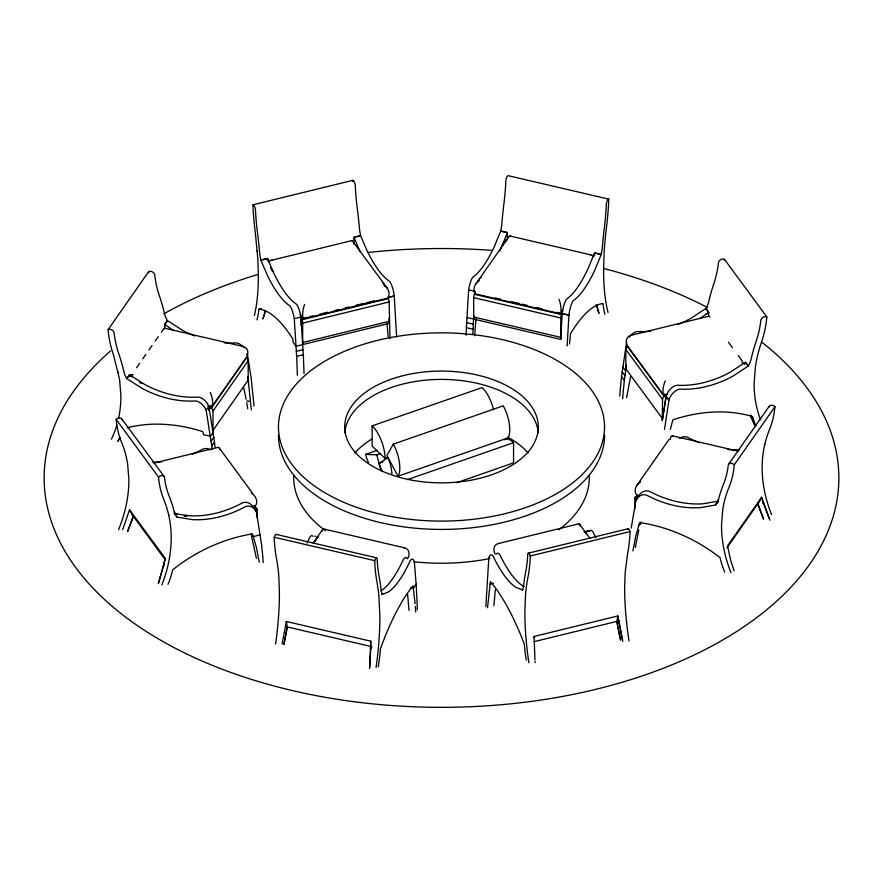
<?xml version="1.0" encoding="UTF-8"?>
<svg xmlns="http://www.w3.org/2000/svg" width="883" height="883" viewBox="0 0 883 883"><rect width="100%" height="100%" fill="white"/><g stroke="black" fill="none" stroke-linecap="round" stroke-linejoin="round"><path stroke-width="1.32" d="M622.791 641.433L617.813 615.948L534.083 636.466L534.955 659.733M369.635 667.592L370.75 646.069L369.591 668.574M370.573 648.873L370.717 641.179L286.379 621.511L282.13 643.972M370.739 648.674L370.717 641.179M387.516 457.427L384.933 458.332L384.977 456.39A24.967 10.53 70.8 0 0 374.249 428.001L372.14 425.871L482.063 387.571L484.171 389.69A24.967 10.53 70.8 0 1 493.597 409.701M466.069 335.253A635.307 194.315 -76.9 0 1 466.39 327.681L468.652 289.944A15.121 4.625 -76.9 0 1 470.782 281.28A8.852 2.704 -76.9 0 1 472.913 277.096A89.525 27.384 -76.9 0 0 494.546 246.125L500.705 231.103A23.731 7.263 -76.9 0 0 501.897 223.046A196.655 60.154 -76.9 0 1 503.796 204.812A117.958 36.082 -76.9 0 0 505.816 181.666L505.86 180.573A4.018 1.225 -76.9 0 1 508.266 175.695L608.762 199.139L608.718 200.331A123.013 37.627 -76.9 0 1 606.533 226.721A153.3 46.887 -76.9 0 0 604.104 253.002L603.597 269.315A153.3 46.887 -76.9 0 0 608.078 312.461M485.827 606.709L488.818 557.946A15.121 4.823 76.2 0 1 491.18 554.844A8.852 2.826 76.2 0 1 493.398 556.731A89.525 28.565 76.2 0 0 515.959 587.372L522.383 589.877A28.366 26.689 -83 0 1 522.924 589.667M640.274 523.453L640.241 524.171L640.539 523.222L640.043 523.652M522.383 589.877A23.731 7.572 76.2 0 0 523.63 585.208A196.655 62.737 76.2 0 1 525.606 572.372A117.958 37.627 76.2 0 0 527.703 554.977L527.758 554.005A4.018 1.28 76.2 0 1 530.275 556.003L530.23 557.085A123.013 39.249 76.2 0 1 527.946 577.239A153.3 48.907 76.2 0 0 525.418 596.621L524.888 611.489A153.3 48.907 76.2 0 0 528.862 662.791M627.625 529.204A4.018 1.28 76.2 0 1 630.043 531.555L629.998 532.637A123.013 39.249 76.2 0 1 627.714 552.791L625.186 572.173L624.656 587.04A153.3 48.907 76.2 0 0 629.016 640.959M472.869 334.293A635.307 194.315 -76.9 0 1 473.089 329.249L473.752 315.695L473.564 319.061M567.107 346.048L569.016 314.249A15.121 4.625 -76.9 0 1 571.279 304.723A8.852 2.704 -76.9 0 1 573.409 300.529A89.525 27.384 -76.9 0 0 595.043 269.569L601.202 254.536A23.731 7.263 -76.9 0 0 602.394 246.489A196.655 60.154 -76.9 0 1 604.281 228.244A117.958 36.082 -76.9 0 0 606.301 205.11L606.345 204.017A4.018 1.225 -76.9 0 1 608.762 199.139M556.864 312.284L568.917 315.099L567.758 314.878A28.377 9.227 6.8 0 1 563.288 313.829L562.217 313.542L560.661 339.381L466.864 317.505M664.457 393.895L668.917 399.955L668.332 399.315A28.377 12.936 18 0 1 666.444 396.754L666.091 396.114L664.314 396.555A3.102 2.329 -36.3 0 0 662.526 399.337L662.261 420.672L666.334 395.352A15.121 11.369 -36.3 0 1 671.886 387.681A8.852 6.656 -36.3 0 1 677.118 385.264A89.525 67.285 -36.3 0 0 730.285 372.185L745.407 362.24A28.366 0.563 52.4 0 0 748.232 366.081L733.111 376.026A89.525 67.285 -36.3 0 1 679.943 389.105A8.852 6.656 -36.3 0 0 674.711 391.522A15.121 11.369 -36.3 0 0 669.159 399.193L664.469 429.403M487.526 607.714L490.396 581.654A138.763 44.271 76.2 0 1 524.281 644.082A85.618 27.318 76.2 0 0 526.257 660.142M493.895 605.749L495.363 589.723M474.601 335.706L476.025 318.708M724.369 260.496L724.468 259.337A4.018 3.013 -36.3 0 0 718.53 262.218L718.42 263.277A117.958 88.653 -36.3 0 1 713.475 284.745A196.655 147.803 -36.3 0 0 708.817 301.412A23.731 17.837 -36.3 0 1 705.881 308.487L690.76 318.421A89.525 67.285 -36.3 0 1 677.647 324.569M724.468 259.337L766.819 316.931L766.72 318.09A123.013 92.45 -36.3 0 1 761.334 342.67A153.3 115.22 -36.3 0 0 755.384 366.953L754.137 382.847A153.3 115.22 -36.3 0 0 760.594 419.789M768.872 407.273L768.927 406.765A4.018 3.035 35 0 1 774.91 406.732L734.303 464.756L734.215 465.871A123.013 93.123 35 0 1 728.784 487.858A153.3 116.048 35 0 0 722.791 509.292L721.532 524.579A153.3 116.048 35 0 0 730.958 572.681M774.91 406.732L774.81 407.847A123.013 93.123 35 0 1 769.391 429.844C764.667 441.489 762.283 454.005 762.128 466.566A153.3 116.048 35 0 0 771.554 514.668M569.502 344.028L570.528 333.664A138.763 42.439 -76.9 0 1 603.023 303.564A85.618 26.192 -76.9 0 0 604.91 314.249M619.767 396.147A635.307 477.493 -36.3 0 1 621.544 376.688L626.566 342.35M622.67 398.774A635.307 477.493 -36.3 0 1 624.369 380.529L626.444 364.867M562.217 313.531L562.316 312.681A15.121 4.625 -76.9 0 1 564.579 303.156A8.852 2.704 -76.9 0 1 566.709 298.973A89.525 27.384 -76.9 0 0 588.343 268.013L594.502 252.98L601.202 254.536A28.366 10.132 20.2 0 0 594.502 252.98L594.502 255.717M631.213 528.089L635.948 500.131A15.121 11.446 35 0 1 641.533 495.131A8.852 6.7 35 0 1 646.809 495.22A89.525 67.781 35 0 0 700.351 507.659L715.583 504.988A28.366 15.806 73.9 0 1 718.298 501.114L703.056 503.796A89.525 67.781 35 0 1 649.513 491.356A8.852 6.7 35 0 0 644.237 491.268A15.121 11.446 35 0 0 638.652 496.268L638.398 496.908L636.61 496.489A3.102 2.34 35 0 0 634.811 498.42L634.811 508.763M475.352 291.511L474.403 294.26A3.102 0.949 -76.9 0 0 473.674 297.637L473.674 317.019L560.771 337.339L560.661 339.381L560.771 317.957A3.102 0.949 -76.9 0 1 561.5 314.569L562.217 313.542M626.025 367.538L625.561 370.75L622.736 366.909M626.588 397.692L630.561 376.655M158.576 582.747L164.26 562.846L158.344 583.663M662.261 420.672L666.091 396.114M632.879 550.937L635.661 536.5L639.678 522.57A138.763 105.044 35 0 1 720.098 557.659A85.618 64.812 35 0 0 724.777 572.14M635.296 547.416L638.795 530.153M122.671 529.612L129.547 509.811L165.088 558.155L163.763 565.341M163.653 565.473L165.088 558.155M322.129 531.014L322.45 529.888A9.79 2.859 77.5 0 1 324.006 529.083M283.918 644.369L287.251 626.941L286.379 621.511M284.006 644.182L287.251 626.941L371.886 646.687M670.329 429.359L672.868 419.844A138.763 104.293 -36.3 0 1 752.702 416.61A85.618 64.349 -36.3 0 0 755.903 425.948M129.547 509.811L133.355 516.367L127.693 531.478M264.337 314.591L265.463 310.408L263.112 318.377M208.664 410.452L210.982 405.562M263.94 315.893L262.847 319.006M133.355 516.367L127.417 531.566M764.523 445.054L764.744 444.436M622.438 639.866L618.685 620.617L619.16 623.111M533.608 637.537L534.083 636.466M393.321 444.138L386.92 455.529L398.001 476.235L507.924 437.935L508.597 436.886A24.967 10.53 70.8 0 0 505.032 409.315L503.244 405.827L393.321 444.138L395.109 447.615A24.967 10.53 70.8 0 1 398.663 475.186L398.001 476.235M119.282 439.381L120.121 437.902M763.453 518.873L757.769 503.818L761.632 497.228L762.537 500.407M118.399 440.827L118.841 440.098M175.099 513.465L174.602 514.392L177.03 514.005L189.415 515.771A89.525 67.285 -36.3 0 0 242.582 502.791A8.852 6.656 -36.3 0 1 247.814 502.648A15.121 11.369 -36.3 0 1 253.068 506.974L256.434 512.074L261.456 543.95A635.307 477.493 -36.3 0 1 263.233 562.537M381.754 594.27A28.72 27.163 82.1 0 1 382.295 594.469L388.454 591.908A89.525 27.384 -76.9 0 0 410.087 561.036A8.852 2.704 -76.9 0 1 412.218 559.127A15.121 4.625 -76.9 0 1 414.348 561.687L416.136 584.16L413.332 588.365L415.098 603.762M118.609 418.244A153.3 116.048 35 0 0 120.872 395.429L119.602 379.547L113.609 355.319A123.013 93.123 35 0 1 108.19 330.794L108.09 329.635L148.697 271.622A4.018 3.035 35 0 1 154.668 274.447L154.779 275.496A117.958 89.293 35 0 0 159.768 296.92A196.655 148.874 35 0 1 164.459 313.542A23.731 17.969 35 0 0 167.417 320.584L182.649 330.374A89.525 67.781 35 0 0 194.735 335.948M214.988 446.953A635.307 480.959 35 0 0 214.47 442.085L208.863 406.279A15.121 11.446 35 0 0 203.576 399.436A8.852 6.7 35 0 0 198.3 397.063A89.525 67.781 35 0 1 144.757 384.524L129.514 374.734L126.81 378.597L142.053 388.388A89.525 67.781 35 0 0 195.596 400.926A8.852 6.7 35 0 1 200.871 403.299A15.121 11.446 35 0 1 206.158 410.142L211.765 445.948A635.307 480.959 35 0 1 212.163 449.613M130.276 376.666L131.832 374.447M136.501 367.781L139.613 363.332M142.726 358.895L145.827 354.447M148.94 349.999L152.053 345.551M155.165 341.114L158.278 336.666M161.39 332.218L163.719 328.884M206.158 410.142L208.863 406.279M207.858 405.882L211.843 406.82L246.026 357.968A9.592 7.318 -33.5 0 0 247.77 353.222L247.759 352.979A9.238 7.042 -33.5 0 0 247.527 350.419L246.611 348.686A9.79 7.472 -33.5 0 0 242.494 346.346M247.77 377.427L248.189 380.087L213.002 430.363L213.002 410.981A3.102 2.34 35 0 0 211.203 408.222L246.39 357.935A3.102 2.34 35 0 1 248.189 360.706L248.189 380.087L251.346 409.833M213.002 410.981L248.189 360.706M211.192 441.07L213.896 437.206M211.765 445.948L214.47 442.085M502.306 245.286L506.003 240.01M502.019 245.938L506.588 239.889A3.642 1.115 -76.9 0 1 506.699 240.562M475.871 283.873L509.027 236.478A9.79 2.859 77.5 0 1 510.33 236.125M313.233 542.979L322.703 529.436M479.16 280.673A9.79 7.241 -39 0 0 475.22 284.878L474.281 287.163A9.238 6.832 -39 0 0 474.05 289.845L474.061 290.077A9.592 7.097 -39 0 0 475.738 293.984L560.352 313.73L562.67 310.408M636.908 485.352L669.071 439.414M634.811 498.42L637.151 495.065M637.725 497.869L635.694 500.782L636.025 500.076A28.377 18.223 21.1 0 1 637.835 497.493M638.773 525.308L641.146 521.93M728.563 464.348L769.17 406.335M718.298 501.114L715.583 504.988A23.731 17.969 35 0 0 718.541 499.314A196.655 148.874 35 0 1 723.232 484.888A117.958 89.293 35 0 0 728.221 465.794L728.332 464.789A4.018 3.035 35 0 1 734.303 464.756M726.974 547.824L759.965 500.683M707.901 312.946L708.398 312.494L699.888 318.542M705.97 314.436L708.707 312.328A28.72 0.563 52.4 0 1 705.881 308.487L708.707 312.328L708.707 316.434M382.03 470.992L379.017 463.343L388.067 457.703L389.513 461.522A24.967 10.53 70.8 0 1 391.853 473.641M380.981 590.793L381.754 590.341A89.525 27.384 -76.9 0 0 403.388 559.469A8.852 2.704 -76.9 0 1 405.518 557.57A15.121 4.625 -76.9 0 1 406.986 558.509M129.216 375.882L130.441 375.43L129.216 375.761L129.216 375.165M488.718 558.509L489.778 558.144M368.553 462.78A24.967 10.53 70.8 0 1 366.257 456.688L365.661 454.37L377.306 450.319M365.661 454.37L376.743 454.866L380.628 453.509M379.017 463.343L382.902 461.997M407.505 479.612L513.553 442.659L513.553 462.88L456.654 482.714M127.229 427.825L128.918 427.35A138.763 105.044 35 0 1 164.724 424.359L172.251 424.999A138.763 105.044 35 0 1 202.726 431.599L203.62 434.767L210.562 436.191L213.267 432.317L212.803 429.105M260.264 534.756L253.377 536.643L251.258 533.762M129.216 375.761L130.441 375.43M254.37 315.452A153.3 48.907 76.2 0 0 258.344 274.944L257.814 258.631L255.286 232.372A123.013 39.249 76.2 0 1 253.002 206.004L252.957 204.812L352.725 180.364A4.018 1.28 76.2 0 1 355.242 185.22L355.297 186.313A117.958 37.627 76.2 0 0 357.394 209.437A196.655 62.737 76.2 0 1 359.37 227.648A23.731 7.572 76.2 0 0 360.617 235.695L367.041 250.662A89.525 28.565 76.2 0 0 389.602 281.401A8.852 2.826 76.2 0 1 391.82 285.562A15.121 4.823 76.2 0 1 394.182 295.065L396.633 336.975M304.017 373.553A635.307 202.682 76.2 0 0 303.299 354.745L300.937 317.03A15.121 4.823 76.2 0 0 298.708 308.388A8.852 2.826 76.2 0 0 296.489 304.216A89.525 28.565 76.2 0 1 273.918 273.476L267.494 258.509L260.849 260.143A23.731 7.572 76.2 0 1 259.602 252.097A196.655 62.737 76.2 0 0 257.626 233.885A117.958 37.627 76.2 0 1 255.518 210.761L255.474 209.668A4.018 1.28 76.2 0 0 252.957 204.812M271.5 260.286L351.577 240.662M256.975 319.889A85.618 27.318 76.2 0 0 258.951 309.182L261.346 308.597M297.361 375.187A635.307 202.682 76.2 0 0 296.644 356.368L294.282 318.653L300.937 317.03M301.169 325.584L301.169 318.741L306.489 317.439M309.149 316.787L313.134 315.805M319.789 314.171L327.77 312.218M334.425 310.595L338.41 309.613M345.065 307.979L349.061 307.008M355.706 305.375L363.686 303.421M366.346 302.77L374.326 300.805M387.637 297.549L394.282 295.915L393.222 296.224A28.377 9.283 -7.1 0 1 388.785 297.317L387.637 297.549L388.388 298.575A3.102 0.993 76.2 0 1 389.149 301.953L389.988 338.597M300.088 314.458L303.31 318.851L387.317 298.255A9.592 7.152 37.7 0 0 389.017 294.337L389.006 294.094A9.238 6.887 37.7 0 0 388.785 291.423L387.825 289.149A9.79 7.307 37.7 0 0 383.862 284.977M301.169 318.741L301.92 319.767L388.388 298.575M258.951 309.182L261.732 309.613A138.763 44.271 76.2 0 1 276.821 318.785L279.999 321.986A138.763 44.271 76.2 0 1 292.836 338.94L293.211 342.416L296.136 346.202L389.26 323.377L389.149 321.335L302.681 342.527L302.681 323.145L389.149 301.953M296.401 351.291L303.057 349.668M296.644 356.368L303.299 354.745M631.047 335.286L708.508 316.302M153.852 463.089L217.969 447.383M628.1 346.798L663.762 395.297L667.78 394.315M184.227 516.147L186.821 515.506M184.569 516.147L187.064 515.54M185.099 516.169L187.527 515.584M252.218 507.019L254.9 506.356M257.174 517.46L257.174 509.712A3.102 2.329 -36.3 0 0 255.397 507.802L253.609 508.233L253.068 506.974M498.542 543.509L578.619 523.884M584.005 532.052L590.65 530.429M528.365 553.166L628.133 528.718M530.275 556.003L630.043 531.555M490.021 584.093L493.509 583.233M534.16 641.654L616.864 621.389L617.813 615.948L619.049 623.376M587.272 531.014L588.387 530.771M266.765 259.414L267.836 259.403M314.845 536.147L315.959 536.411M510.098 236.037L590.749 254.856M468.652 289.944L474.005 291.191M495.22 297.913L500.584 299.16M511.301 301.655L519.347 303.531M522.019 304.16L527.383 305.408M536.765 307.604L542.118 308.851M474.403 294.26L561.5 314.569M473.674 297.637L560.771 317.957M466.621 322.604L473.321 324.171M466.39 327.681L473.089 329.249M672.482 435.849L738.607 451.268M165.077 328.277L243.101 346.478M246.931 400.805L249.69 401.456M639.623 495.816L636.974 495.197A9.592 7.318 -33.5 0 1 635.23 491.224L635.241 490.981A9.238 7.042 -33.5 0 1 635.473 488.31L636.455 486.058A9.79 7.472 -33.5 0 1 640.506 482.019M139.525 382.405L142.141 383.012M139.867 382.571L142.384 383.156M211.203 408.222L209.414 407.803L209.414 410.54M323.774 528.994L404.425 547.802M276.07 534.37L376.555 557.813M275.595 644.016A153.3 46.887 -76.9 0 0 279.403 592.67L278.896 577.813A153.3 46.887 -76.9 0 0 276.467 558.442A123.013 37.627 -76.9 0 1 274.282 538.321L274.238 537.239L374.734 560.672A4.018 1.225 -76.9 0 1 377.14 558.652L377.196 559.623A117.958 36.082 -76.9 0 0 379.204 576.996A196.655 60.154 -76.9 0 1 381.103 589.822A23.731 7.263 -76.9 0 0 382.295 594.469M410.65 587.736L413.332 588.365L412.968 585.926A138.763 42.439 -76.9 0 0 400.65 604.027L397.615 609.502A138.763 42.439 -76.9 0 0 383.145 641.511L380.474 648.696A85.618 26.192 -76.9 0 1 378.255 666.842M255.893 510.816A15.121 11.369 -36.3 0 0 250.64 506.489A8.852 6.656 -36.3 0 0 245.408 506.632A89.525 67.285 -36.3 0 1 192.24 519.612L177.119 517.085A28.72 16.335 -74.3 0 0 174.293 513.244L177.03 514.005M130.243 376.191L132.273 376.809M524.193 586.61L522.615 585.749A89.525 28.565 76.2 0 1 500.054 555.098A8.852 2.826 76.2 0 0 497.824 553.222A15.121 4.823 76.2 0 0 496.29 554.171M173.587 330.584L164.702 324.447A28.366 0.883 -53 0 0 167.417 320.584L164.702 324.447L164.702 328.564M384.933 458.332L372.14 446.092L372.14 425.871M513.553 442.659L512.295 441.401A24.967 10.53 70.8 0 0 504.336 439.8M267.394 260.121L268.664 261.534M506.665 232.494L507.074 233.553M506.665 233.211L507.03 233.675L506.665 233.09M745.407 362.24L748.232 366.081A23.731 17.837 -36.3 0 0 751.157 359.017A196.655 147.803 -36.3 0 1 755.815 342.35A117.958 88.653 -36.3 0 0 760.771 320.871L760.881 319.823A4.018 3.013 -36.3 0 1 766.819 316.931M728.475 342.273L732.526 347.781M738.21 355.507L742.261 361.026M664.314 396.555L627.603 346.633A3.102 2.329 -36.3 0 0 625.826 349.414L625.826 368.796L662.526 418.719M625.826 349.414L662.526 399.337M622.118 371.798L624.943 375.639M621.544 376.688L624.369 380.529M579.634 524.314L590.098 538.542M352.593 241.103L387.184 288.145M270.507 267.946L272.913 271.302M271.578 269.635L273.112 271.732M219.271 447.979L252.803 493.586M254.723 506.378L257.174 509.712M253.763 505.584L255.397 507.802M121.876 418.984L164.227 476.577M122.174 419.922L122.119 419.414A4.018 3.013 -36.3 0 0 116.181 419.436L158.532 477.041L158.631 478.156A123.013 92.45 -36.3 0 0 164.006 500.098C168.73 511.71 171.048 524.215 171.214 536.743A153.3 115.22 -36.3 0 1 161.865 584.932M174.293 513.244L177.119 517.085A23.731 17.837 -36.3 0 1 174.183 511.445A196.655 147.803 -36.3 0 0 169.525 497.063A117.958 88.653 -36.3 0 1 164.58 478.023L164.47 477.019A4.018 3.013 -36.3 0 0 158.532 477.041M131.821 514.281L165.562 560.175M754.899 425.043L750.561 415.032M754.733 425.297L751.223 417.482M763.574 519.061L757.769 503.818M360.385 252.284L353.962 237.317L360.617 235.695A28.366 10 -21.1 0 0 353.962 237.317L353.962 244.183M770.02 520.197L761.632 497.228L727.548 545.915L730.782 560.683L734.159 570.782M769.038 518.266L763.232 502.824M599.082 313.432L596.4 304.469M168.62 514.646L168.841 515.264M750.649 415.827L751.113 417.173M598.707 312.803L596.422 304.845M763.508 503.619L762.824 501.401L763.519 503.906M118.256 372.085L118.477 372.803M251.39 535.551L256.412 558.365M376.743 454.866L381.014 470.617M243.697 387.747L246.169 399.326M620.197 638.597L617.835 626.831M620.55 640.263L616.864 621.389L617.537 625.241M219.9 449.8L219.47 448.321A9.79 3.267 -75.5 0 0 217.704 447.46M580.186 525.893L579.877 524.767A9.79 2.726 -78.2 0 0 578.398 523.972M246.732 402.471L247.693 408.697M247.604 376.588L248.454 382.041L248.189 380.087M259.238 562.206L256.467 547.802L252.483 533.906A138.763 104.293 -36.3 0 0 222.229 541.82L214.757 544.778A138.763 104.293 -36.3 0 0 179.205 564.833L172.638 569.8A85.618 64.349 -36.3 0 1 168.002 584.325M257.24 250.717L257.339 251.512M407.604 594.336L409.017 610.396M535.076 661.268L535.208 662.559M386.964 323.211L388.2 336.864M116.181 419.436L116.28 420.551A123.013 92.45 -36.3 0 0 121.666 442.493A153.3 115.22 -36.3 0 1 127.616 463.862L128.863 479.138A153.3 115.22 -36.3 0 1 118.587 529.634M148.697 271.622L148.786 272.781M254.061 406.169L251.169 378.167L247.306 353.653L246.975 354.293A28.377 13.046 -18.1 0 1 246.787 354.613M415.319 606.466L415.716 611.963M388.928 318.211L389.26 323.377M302.593 341.202L302.792 344.569M416.136 584.16L416.61 592.957A635.307 194.315 -76.9 0 1 417.306 609.8M374.734 560.672L374.767 561.754A123.013 37.627 -76.9 0 0 376.964 581.886L378.796 594.38L379.889 616.113A153.3 46.887 -76.9 0 1 376.081 667.449M352.725 180.364L352.77 181.556M507.405 239.514L507.405 232.659L500.705 231.103A28.72 10.265 20.2 0 1 507.405 232.659L501.246 247.693A89.525 27.384 -76.9 0 1 499.679 251.026M174.602 513.663L174.602 514.392M108.09 329.635A4.018 3.035 35 0 1 114.073 332.461L114.183 333.52A117.958 89.293 35 0 0 119.172 354.944A196.655 148.874 35 0 1 123.863 371.555A23.731 17.969 35 0 0 126.81 378.597A28.72 0.894 -53 0 0 129.514 374.734M242.825 346.478A15.121 11.446 35 0 0 241.467 345.275A8.852 6.7 35 0 0 236.191 342.902A89.525 67.781 35 0 1 224.326 342.847M243.443 347.118A15.121 11.446 35 0 1 244.039 347.781M116.755 425.451A153.3 116.048 35 0 1 111.446 439.127M119.735 437.041A85.618 64.812 35 0 1 117.627 441.467M163.51 329.227A9.79 3.389 74.9 0 1 165.353 328.355M130.353 376.721A9.79 7.472 -33.5 0 1 133.09 374.447M211.843 406.809A9.592 3.322 74.9 0 0 212.626 403.432L212.626 403.178A9.238 3.19 74.9 0 0 212.516 400.441L212.075 397.858A9.79 3.389 74.9 0 0 210.242 392.438M210.253 449.778A15.121 11.369 -36.3 0 0 208.289 448.884A8.852 6.656 -36.3 0 0 203.057 449.028A89.525 67.285 -36.3 0 1 192.163 454.259M161.666 461.853A89.525 67.285 -36.3 0 1 152.472 462.118M254.9 506.356A9.592 7.362 32.1 0 0 256.644 502.372L256.644 502.129A9.238 7.086 32.1 0 0 256.401 499.458L255.419 497.228A9.79 7.517 32.1 0 0 251.346 493.222M174.492 512.593A9.79 3.267 -75.5 0 1 174.757 511.997M274.238 537.239A4.018 1.225 -76.9 0 1 276.423 534.601M312.99 536.345A15.121 4.625 -76.9 0 0 311.721 535.694A8.852 2.704 -76.9 0 0 309.591 537.592A89.525 27.384 -76.9 0 1 306.953 543.067M317.56 537.615A8.852 2.704 -76.9 0 0 316.291 539.16A89.525 27.384 -76.9 0 1 315.242 541.389M318.145 537.294A8.852 2.704 -76.9 0 1 318.421 537.25M407.56 558.696A9.592 7.097 -39 0 0 408.95 554.358L408.939 554.116A9.238 6.832 -39 0 0 408.719 551.566L407.836 549.866A9.79 7.241 -39 0 0 403.84 547.703M595.926 537.725A89.525 28.565 76.2 0 1 593.166 532.283A8.852 2.826 76.2 0 0 590.948 530.396A15.121 4.823 76.2 0 0 589.623 531.058M584.877 532.184A8.852 2.826 76.2 0 1 586.511 533.906M495.109 553.961A9.592 7.152 37.7 0 1 493.983 550.098L493.994 549.866A9.238 6.887 37.7 0 1 494.215 547.305L495.175 545.517A9.79 7.307 37.7 0 1 499.138 543.398M739.656 449.723A89.525 67.781 35 0 1 727.747 449.502M699.491 442.769A89.525 67.781 35 0 1 687.404 437.206A8.852 6.7 35 0 0 682.129 437.118A15.121 11.446 35 0 0 679.557 438.409M717.647 500.021A9.79 3.389 74.9 0 1 718.442 501.886M672.758 435.926A9.79 3.389 74.9 0 0 670.925 436.798L670.484 438.288A9.238 3.19 74.9 0 0 670.363 439.447M650.705 331.202A89.525 67.285 -36.3 0 1 637.592 331.5A8.852 6.656 -36.3 0 0 632.36 333.929A15.121 11.369 -36.3 0 0 630.396 335.783M629.259 337.14A15.121 11.369 -36.3 0 1 629.811 336.445M663.762 395.297A9.592 3.19 -75.5 0 1 663.001 391.92L663.001 391.677A9.238 3.079 -75.5 0 1 663.1 388.928L663.53 386.346A9.79 3.267 -75.5 0 1 665.296 380.904M741.886 362.14A9.79 7.517 32.1 0 1 744.656 364.392M708.243 316.379A9.79 3.267 -75.5 0 1 710.02 317.229M628.1 346.798A9.592 7.362 32.1 0 1 626.356 342.074L626.356 341.831A9.238 7.086 32.1 0 1 626.599 339.271L627.581 337.438A9.79 7.517 32.1 0 1 631.654 335.154M477.758 282.096A8.852 2.704 -76.9 0 1 479.612 278.653A89.525 27.384 -76.9 0 0 481.367 277.328M560.341 313.719A9.592 2.792 77.5 0 0 561.014 310.363L561.014 310.121A9.238 2.693 77.5 0 0 560.915 307.372L560.55 304.778A9.79 2.859 77.5 0 0 558.994 299.293M590.164 254.746A9.79 7.241 -39 0 1 593.829 256.534M589.182 475.33A147.759 85.309 0 0 1 558.718 529.866M489.292 558.652A147.759 85.309 0 0 1 413.995 561.743M325.363 530.672A147.759 85.309 0 0 1 293.818 475.33M354.911 452.946A96.81 55.894 0 0 1 371.787 439.149M507.692 437.151A96.81 55.894 0 0 1 528.089 452.946M344.8 432.648A96.81 55.894 0 0 1 441.5 379.403A96.81 55.894 0 0 1 538.2 432.648M762.15 342.438A397.35 229.403 0 0 1 712.151 645.892A397.35 229.403 0 0 1 184.304 652.802A397.35 229.403 0 0 1 110.552 350.959M163.863 313.818A397.35 229.403 0 0 1 257.924 274.47M368.31 252.45A397.35 229.403 0 0 1 492.67 250.43M604.226 268.642A397.35 229.403 0 0 1 707.702 307.615M604.546 435.286A163.046 94.128 0 0 1 441.5 529.425A163.046 94.128 0 0 1 278.454 435.286M382.946 283.024A8.852 2.826 76.2 0 1 383.95 284.481M384.58 285.75A8.852 2.826 76.2 0 1 384.889 286.456M294.282 318.653A15.121 4.823 76.2 0 0 292.052 310.01A8.852 2.826 76.2 0 0 289.834 305.849A89.525 28.565 76.2 0 1 267.273 275.11L260.849 260.143A28.72 10.121 -21.1 0 1 267.494 258.509M301.92 319.767A3.102 0.993 76.2 0 1 302.681 323.145M351.357 240.761A9.79 2.726 -78.2 0 1 352.736 241.324M268.774 261.644A9.79 7.307 37.7 0 1 272.096 260.176M303.31 318.84A9.592 2.671 -78.2 0 1 302.681 315.496L302.681 315.253A9.238 2.572 -78.2 0 1 302.77 312.505L303.123 309.9A9.79 2.726 -78.2 0 1 304.602 304.403M359.977 508.487A163.046 94.128 0 0 0 604.546 426.975A163.046 94.128 0 0 0 359.977 345.452A163.046 94.128 0 0 0 359.977 508.487M393.101 475.374A96.81 55.894 0 0 0 538.31 426.975A96.81 55.894 0 0 0 393.101 378.564A96.81 55.894 0 0 0 393.101 475.374"/></g></svg>
